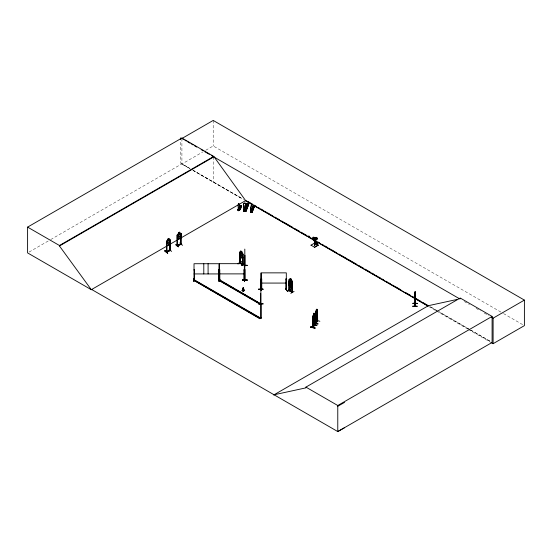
<?xml version="1.0" encoding="UTF-8"?>
<svg xmlns="http://www.w3.org/2000/svg" width="552" height="552" viewBox="0 0 552 552"><rect width="100%" height="100%" fill="white"/><g stroke="black" fill="none" stroke-linecap="round" stroke-linejoin="round"><path stroke-width="0.41" stroke-dasharray="2.76 2.07" d="M29.09 252.05L49.949 240.003M50.694 239.575L181.912 163.813L190.06 168.519M181.912 138.497L181.912 164.027L202.777 151.986M205.751 150.261L213.203 145.963L502.755 313.136M243.998 264.084L241.341 265.822L244.84 264.001M242.687 264.877L241.383 265.822M241.341 265.822L244.039 264.291M242.542 265.491L244.805 265.484M189.95 168.581L180.663 163.24L180.663 140.456M192.924 170.292L241.914 198.465L193.027 170.23M438.033 311.245L429.87 306.546L438.012 311.252M469.952 329.599L438.778 311.666L469.869 329.647M470.69 330.02L490.735 341.55M503.507 313.564L524.4 325.632M464.308 301.537L469.476 304.518M476.121 308.354L480.557 310.914M484.249 313.046L488.679 315.606M470.608 330.068L490.611 341.619M181.912 164.027L190.06 168.733M193.027 170.444L243.646 199.665M428.876 306.608L435.597 310.493M436.349 310.921L467.716 329.033M468.462 329.468L490.121 341.971M213.769 156.885L213.769 182.415M213.203 120.433L213.203 145.963"/><path stroke-width="0.83" d="M313.267 239.713A0.911 0.524 60 0 1 312.977 239.354L312.894 238.788L313.419 238.892M415.125 295.382L415.035 297.797L414.945 297.093M415.132 295.948L415.194 297.445L415.221 292.553M412.689 306.257C417.629 305.932 420.327 306.574 412.689 306.229M243.694 290.849L243.204 287.965L243.142 289.972L242.459 290.248L242.535 290.731C246.213 292.436 241.528 284.032 244.046 290.414M415.076 293.478L414.952 295.21M414.945 294.747L415.035 292.512M239.368 209.705L239.596 206.413M245.612 210.374L245.95 205.441A1.566 1.249 21.1 0 0 245.95 203.633A1.566 1.249 21.1 0 0 243.798 203.357A1.566 1.249 21.1 0 0 243.798 205.158L244.108 210.119M412.951 303.338L417.65 303.407L412.965 303.248M415.373 293.305L415.138 303.724M415.387 303.524L415.18 306.139M417.65 303.393L412.951 303.414M415.007 292.691L415.132 291.732L415.152 306.132M414.98 294.451L415.132 291.732L414.994 296.652M415.125 293.036L415.194 292.387M414.883 296.396L415.173 293.733M414.904 298.542L414.98 299.529L415.194 297.424M242.866 290.89L243.204 287.965M314.385 318.946C315.378 314.302 313.212 323.631 312.77 319.898M317.31 314.806L317.49 313.301L317.31 314.806L315.903 316.724L315.703 312.384L316.282 309.858C317.524 307.83 317.531 313.991 316.303 314.902L316.013 314.309M310.624 327.163C313.246 326.163 319.235 329.875 310.631 327.122M313.557 323.017C316.179 322.016 322.161 325.735 313.564 322.982M313.639 322.865L317.98 323.893M240.168 207.248L239.527 207.435L240.058 207.179M252.775 208.904L252.147 209.146M238.174 210.271L237.974 209.684L239.692 209.836L239.692 209.394L238.285 209.567L238.153 206.227A1.042 0.828 21.1 0 1 238.354 204.951L238.381 203.888L238.871 203.633M238.609 209.525L238.947 209.242L238.795 209.643M238.899 209.374L238.878 209.518M244.791 210.105L244.874 209.491L244.536 210.133M251.388 211.354L251.457 210.878L251.608 211.83M170.32 250.56L166.676 251.809M177.537 245.73L177.565 235.49L177.123 235.545L177.082 245.778L181.056 244.336L177.171 245.854L177.282 234.855L177.64 234.248L180.607 233.089L181.09 233.379L181.09 236.753L180.594 238.119L177.661 239.264M242.735 290.062L243.142 287.978M242.535 290.731L243.335 288.068L243.97 290.656M244.805 265.788L247.227 265.264L244.101 265.339M245.012 279.954L244.964 269.5M260.889 289.627L260.696 289.041M260.91 303.635L260.854 303.207M313.398 239.616L315.716 243.218A1.042 0.6 60 0 0 316.503 244.612A1.042 0.6 60 0 0 317.165 243.936A1.042 0.6 60 0 0 316.151 242.776L313.633 239.34L316.241 242.728A1.042 0.6 60 0 1 317.255 243.88A1.042 0.6 60 0 1 316.593 244.557A1.042 0.6 60 0 1 315.813 243.163M314.55 325.038L312.798 327.495L312.791 316.517L314.378 313.888L313.936 314.44L313.915 318.276L313.37 319.042L313.081 318.449M242.459 290.248L243.094 288.006M242.383 290.497L243.08 288.047M169.919 244.37L170.326 242.928L169.919 244.37L166.897 245.516L166.504 244.419L166.925 245.536M177.268 238.25L177.661 239.34L180.649 238.174L181.063 236.732M313.15 317.089L313.177 327.336L312.818 327.143L314.398 325.024M313.156 327.308L314.764 325.08L314.571 314.826L314.398 325.287L314.737 325.08M314.412 324.887L314.757 324.686L314.509 325.052M314.398 325.287L314.585 324.921M316.089 322.796C314.992 323.962 318.414 319.925 317.338 320.712M315.765 312.384L315.751 323.375L317.517 320.774M316.089 323.168L315.93 312.908M317.662 320.94L317.503 310.679L317.324 321.147L317.69 320.94L315.916 323.382L316.282 309.858M415.159 303.538L414.966 306.188L414.994 294.306M244.984 279.574L244.805 279.981L244.805 249.097M260.875 303.841L260.861 272.992M313.964 314.516L313.936 313.184L313.081 316.103L312.991 327.529M164.869 250.967L167.711 253.133L164.869 250.967L165.082 250.677L167.684 252.947L165.076 250.677M167.497 253.209L164.882 250.939M178.413 246.896C173.08 241.976 176.881 246.268 178.434 246.723M288.986 282.003L289.365 280.913L291.98 282.355L292.291 283.818M292.318 284.77L291.939 285.86L292.36 284.797M238.354 204.033L238.354 204.951M239.582 206.448A1.042 0.828 21.1 0 0 239.368 205.082L239.382 205.047M237.974 209.684L238.16 209.194L238.285 209.567M241.038 206.269L239.506 206.075C234.096 217.474 245.605 204.509 240.12 205.441M239.63 205.841L239.823 205.268L241.459 205.668M238.609 208.587L238.057 210.243L238.809 208.67M239.389 207.076L240.12 205.392L239.278 207.897M238.257 210.215L240.12 205.392M238.505 210.105L238.526 209.318L238.988 209.38L238.988 210.119M240.969 205.606L239.092 210.374L239.616 210.443L241.265 205.641M239.188 210.333L241.052 205.51M239.285 210.402L241.169 205.627M239.389 210.415L241.348 205.461M244.087 210.174L243.798 205.158M244.412 209.512C242.949 214.252 243.591 207.918 243.991 210.077L245.923 210.326L246.102 209.815L246.102 210.478L243.811 210.188L243.811 209.518M243.363 211.057L244.329 208.677M246.013 204.35C252.119 204.44 244.439 205.71 246.295 203.626L248.766 204.219L245.985 211.388L243.529 210.912L244.122 211.161M243.508 210.988L244.143 209.325M246.013 204.488L246.295 203.626M243.653 211.092L244.267 209.505M245.95 205.441L245.93 205.496A1.566 1.249 21.1 0 0 245.93 203.688A1.566 1.249 21.1 0 0 243.777 203.412A1.566 1.249 21.1 0 0 243.777 205.213M244.322 209.767L244.322 210.885L244.322 209.767L245.047 209.788L245.026 210.974L244.35 210.816M245.226 207.869L246.923 203.992M244.598 210.015L244.688 209.505M245.329 207.966L246.295 205.585L245.385 207.966M244.667 210.153L244.874 209.491L244.805 210.153M245.392 211.23L247.958 204.123M245.205 211.292L248.138 203.992L248.462 204.192M243.529 210.25L243.708 210.802L245.64 211.05L247.855 204.868M245.64 211.05L248.262 204.164M245.957 210.553L248.579 204.047L246.316 203.84M245.944 211.381L248.586 203.923M245.819 211.271L248.607 204.13M250.974 211.285L250.774 207.938L250.987 211.243L252.002 211.375L252.216 208.118A1.042 0.828 21.1 0 0 251.988 206.793L251.988 205.723M252.002 205.834L251.119 205.461L250.974 206.662A1.042 0.828 21.1 0 0 250.76 207.973M250.787 211.347L250.787 210.905L250.905 211.278L252.312 211.105L252.312 211.547L250.594 211.388L250.484 211.933L251.401 209.539M252.236 212.147L254.086 207.373L253.554 207.304L253.968 207.172L252.443 206.972L250.698 211.961M250.677 211.954L251.332 210.36M251.505 210.284L250.78 211.968L251.526 210.34M252.009 208.787L252.74 207.103L251.898 209.608M252.105 208.739L252.837 207.228M251.146 211.768L251.146 211.023L251.608 211.085L251.125 211.071M251.484 211.161L251.464 211.319M252.14 212.085C256.832 197.285 250.767 215.439 252.126 211.588M251.94 212.113L253.851 207.345M252.043 212.127L253.968 207.172M244.833 209.995L244.957 209.76M241.307 261.938L238.002 263.697M288.972 290.531L292.36 292.401L291.967 280.761M289.462 290.297L288.972 290.159L289.303 290.366M289.151 290.09L289.345 290.738L289.427 284.694M292.36 292.029L289.345 290.469L292.477 292.318L292.125 281.934L292.015 292.256L292.125 287.04M308.968 236.594C309.382 234.703 307.347 237.581 308.885 236.718M193.931 278.636L193.752 281.513M193.952 281.506L193.952 278.615M219.82 280.085L219.303 280.092L219.082 281.465M219.282 281.292L219.289 279.926M240.072 255.452L239.989 263.194L239.844 262.566M261.2 290.559L261.013 289.207M245.833 206.476L245.944 206.945L246.578 206.869M252.781 209.008L252.133 208.877M166.78 251.429L166.835 251.898L166.738 241.603L166.393 241.742L166.442 252.05L166.545 241.052L166.911 240.444L169.878 239.285L170.354 239.575L170.285 250.546L169.919 250.705L169.843 240.396L170.285 240.334L169.843 240.396M177.268 234.876L177.675 234.269M313.984 313.191L313.467 314.509L313.819 313.598M316.399 309.948L316.91 309.051L316.889 310.376M316.399 310.369L316.744 309.451M313.35 315.261L312.818 316.537M316.91 310.307L317.31 309.748L315.916 311.68M312.515 324.459L316.938 325.397L312.584 324.362M315.516 320.215L319.863 321.257M244.957 209.539L244.846 209.939M194.483 279.871L193.993 279.871M219.813 279.823L219.399 279.836M219.192 280.63L259.875 304.117L260.523 303.745L219.841 279.94L219.192 280.63L219.758 280.078M244.419 280.181L243.908 280.202L244.412 279.719M261.248 289.186L261.296 272.86L286.315 272.86L286.302 289.289L286.26 288.779C284.866 289.234 287.233 289.207 285.839 289.276M167.849 240.154L167.215 240.824L167.215 243.163L167.849 243.922L169.043 243.46L169.678 242.204L169.678 239.858L169.043 239.685L169.057 238.347L167.78 238.843L167.78 240.106M170.237 250.456L166.345 251.953L166.807 251.553M169.933 240.472L169.871 250.58M180.67 234.276L181.015 234.138L180.573 234.2L180.58 244.398M315.834 243.066L313.308 239.672L313.722 239.292M317.462 320.512L317.559 320.767M312.998 326.894L313.053 327.508M317.531 321.133L317.262 309.734M252.699 209.105L252.285 209.146M239.382 210.409L239.506 209.877M252.319 207.152L254.079 207.379M252.74 207.103L252.347 207.166M250.477 211.927L252.243 212.147M241.783 251.629L242.328 253.623L242.328 255.969L241.783 256.659L240.769 256.073L240.223 254.755L240.223 252.409L240.769 252.216L239.644 252.057L239.658 263.014L241.928 264.311M289.027 290.58L289.027 279.588L289.379 279.333L292.284 281.444L292.325 287.164L291.932 287.44L292.284 287.123M289.027 279.588L290.173 279.816L290.138 278.498L290.138 279.754M193.98 279.767L194.497 279.961M194.435 279.871L194.401 280.257L194.449 269.921L194.028 269.928L194.449 269.921M193.993 280.243L194.028 263.718L219.04 263.718L219.04 280.23C217.536 280.223 219.868 279.636 218.599 279.747M218.62 269.928L219.04 270.018L218.62 269.928L218.62 280.23L219.089 280.14L219.137 281.341M219.027 279.871L219.027 280.243M244.35 279.823L244.315 280.209L244.363 263.67L219.351 263.67L219.303 280.181L219.82 279.712M261.344 288.793L261.745 288.924L261.344 288.917M285.936 288.799L286.364 288.813M285.888 289.186L285.888 278.974L286.315 279.064L285.888 278.974M291.946 282.376L289.331 280.933M289.393 285.95L288.951 285.349L288.951 281.975M290.062 286.405L290.062 287.661L291.208 288.254L291.732 284.48L291.173 283.169L291.173 280.83L290.138 280.257L290.138 282.596M289.117 280.271L289.117 281.968M291.214 279.133L290.104 278.518M291.249 280.368L291.732 281.134L291.732 283.48L291.173 284.176L291.532 286.778L290.842 284.956C292.277 284.156 291.139 282.872 290.6 284.549L289.641 282.796L290.38 284.694C288.889 285.384 290.214 286.785 290.621 285.122L291.18 286.536L290.138 285.943L289.586 279.947L290.138 279.836M288.993 282.976L289.331 284.418L291.98 285.839M292.436 282.106L292.015 282.003M289.331 284.418L291.953 285.784M290.649 289.517L287.219 291.366L290.462 289.414M290.794 293.347L294.085 291.394M166.352 251.602L169.892 250.435L166.504 251.664M177.447 245.233C186.583 242.362 173.845 246.261 177.537 245.357M169.871 250.208L169.802 250.622M170.195 250.097C169.319 250.518 170.851 249.808 170.126 250.463M180.994 244.005L180.538 244.053L180.904 243.894M312.95 238.657L312.128 238.188L312.95 238.657L313.308 239.672M312.95 239.244L312.225 238.712M251.395 210.94L251.429 211.209M313.984 239.582L315.137 238.906L316.586 238.947L313.86 239.672M91.715 289.503L91.356 289.717L27.6 252.906L27.6 227.113L181.912 138.021L213.769 156.409L245.626 200.597L428.021 305.905M181.912 138.021L181.912 138.497L213.203 120.433L524.4 300.102L524.4 325.632L493.108 343.696L490.873 342.399M27.6 227.113L59.457 245.502L213.769 156.409M344.531 427.717L337.776 431.567L91.673 289.483L91.308 289.69L59.457 245.978L213.769 156.885M91.308 289.69L245.985 200.39M240.023 251.788L242.942 253.92L242.908 264.028M239.885 263.173L240.072 252.899M242.535 307.988L260.42 318.318L260.42 303.552L261.337 303.552L261.337 318.318L259.778 318.69L193.448 280.071L194.09 279.698L260.42 317.993L261.337 317.993M193.448 280.395L194.007 279.747M242.604 263.856L242.721 254.424L243.018 263.959M243.018 254.596L242.604 254.493M239.975 256.873L242.569 258.329L242.942 257.294L242.535 258.35L239.975 256.873L239.678 255.41L240.017 256.852M239.796 262.566L239.989 262.821M238.022 263.904L241.341 261.779L238.022 263.697M313.405 239.92L313.177 237.181L313.57 238.954L313.57 238.05L314.812 238.188L314.812 239.092L314.074 238.664M314.398 237.574L315.64 237.705L314.398 237.574L314.398 238.478M313.343 238.768L313.667 239.471L313.343 238.768L315.806 237.967A1.042 0.6 60 0 1 316.593 237.477A1.042 0.6 60 0 1 317.255 238.919A1.042 0.6 60 0 1 316.241 238.906L313.667 239.471M314.812 238.188L314.302 238.478L314.302 239.382L315.64 238.609M315.834 238.091L315.716 238.015A1.042 0.6 60 0 1 316.503 237.532A1.042 0.6 60 0 1 317.165 238.968A1.042 0.6 60 0 1 316.151 238.954L316.158 238.795M310.99 245.191L314.585 243.059L318.18 245.136L314.585 247.261L310.99 245.136M318.18 245.136L314.585 247.261M244.688 290.421L243.273 291.339L241.748 290.49L243.163 289.607M219.192 280.312L259.875 303.8L260.523 303.427M193.448 280.071L259.778 318.366L260.42 317.993M273.709 394.997L428.386 305.691L456.883 299.494M274.068 394.783L305.925 387.856L305.925 387.118L460.237 298.025L492.094 316.413L492.094 342.475L337.776 431.567L337.776 405.506L492.094 316.413M460.237 298.763L459.878 298.977L211.547 155.602M491.632 317.31L493.108 318.166L524.4 300.102M337.776 406.251L344.531 402.401M260.696 303.234L260.696 303.883L260.696 293.395M245.916 206.517L246.792 206.627M178.51 232.647C181.718 231.743 177.254 232.247 178.537 233.931M177.565 235.49L177.123 235.545M166.835 241.686L166.393 241.742M169.16 249.269L171.596 251.401M182.546 245.336L179.724 242.97M170.271 250.215L169.919 250.332M314.198 239.672L316.586 238.947L313.86 239.616M233.889 288.372L219.399 280.195M180.904 244.267L180.925 234.062M177.475 235.407L177.606 245.681M252.85 207.221L252.443 206.972M245.695 211.354L245.64 210.519M292.415 292.284L289.117 290.483L289.117 285.377M239.74 262.918L239.658 252.788L239.954 252.961M244.964 255.3L244.971 265.788M244.101 265.422L247.227 265.402M219.772 269.873L219.351 269.88L219.772 269.873L219.841 280.257M243.943 269.88L244.363 269.969L243.943 269.88L243.943 280.092M261.717 278.967L261.296 278.967L261.717 278.967L261.772 289.007M260.696 279.195L260.703 289.683M242.542 280.133L247.234 280.099L242.542 280.14L242.542 279.781L247.234 280.126M242.542 279.995L247.234 279.967M244.405 279.243L244.432 281.492L244.646 279.429M286.343 287.875L286.64 290.58L286.378 287.682M258.433 289.179L263.125 289.158L258.433 289.393M258.433 289.241L263.125 289.303M258.433 303.697L263.125 303.697M314.398 239.168L314.861 239.168M314.398 245.074L314.861 245.074M194.028 273.93L219.04 273.93M219.351 273.882L244.363 273.882M261.296 283.072L286.315 283.072M260.42 303.876L261.337 303.876M414.952 298.584L414.918 299.522M246.316 206.917L245.944 206.834M290.6 289.469L287.406 291.263M245.826 204.84L248.117 205.268L245.826 204.971M245.543 205.565L247.834 205.993L245.543 205.696M245.295 206.213L247.579 206.641L245.295 206.344M239.63 205.751L241.162 205.944M245.012 206.938L247.303 207.366L245.012 207.069M251.94 208.27L253.471 208.463M239.154 206.986L240.679 207.276L239.154 207.076M251.774 208.697L253.299 208.897M238.968 207.476L240.493 207.759L238.968 207.559M315.433 239.009L316.586 239.209M317.441 309.92L317.476 313.322M314.516 314.067L314.543 325.321M315.703 315.758L315.903 316.724M316.848 325.328L312.494 324.514M238.857 203.674L239.368 205.082M194.497 280.133L194.028 280.23M260.675 289.303L260.703 289.655M313.405 238.616L313.405 237.312L315.088 238.078M239.823 262.945L242.045 264.242M244.771 265.395L244.805 265.76M291.953 280.795L291.208 280.388L291.249 279.112M291.173 283.176L290.138 282.596L289.579 283.293L290.138 287.62L291.173 288.192M291.967 287.413L288.986 285.329M181.912 138.497L183.395 139.352M184.879 140.208L186.362 141.064M187.839 141.919L190.06 143.203M191.544 144.058L193.027 144.914M194.511 145.769L196.733 147.053M201.176 149.62L203.398 150.903M204.882 151.759L209.325 154.319M313.57 238.05L315.137 238.906L315.137 238.002M312.694 238.774L313.426 239.699M247.475 201.245L252.685 204.254M254.175 205.116L256.411 206.407M257.894 207.262L259.385 208.125M260.875 208.98L263.111 210.271M264.601 211.133L266.085 211.996M267.575 212.851L269.811 214.142M271.301 215.004L272.785 215.86M275.02 217.15L276.511 218.012M278.001 218.868L279.484 219.73M281.72 221.021L283.21 221.876M284.701 222.739L292.891 227.465M295.12 228.756L299.591 231.336M301.075 232.192L306.291 235.2M307.774 236.063L310.01 237.353M311.5 238.209L312.991 239.071M315.22 240.362L316.71 241.217M318.2 242.08L319.691 242.942M321.919 244.225L323.41 245.088M324.9 245.95L327.136 247.241M328.626 248.096L330.11 248.959M331.6 249.814L333.836 251.105M335.326 251.967L336.81 252.823M339.045 254.113L340.536 254.976M342.026 255.831L347.236 258.84M348.726 259.702L356.916 264.429M358.4 265.291L363.616 268.3M365.1 269.155L370.316 272.17M371.8 273.026L374.035 274.316M375.526 275.179L377.016 276.034M378.506 276.897L380.735 278.187M382.226 279.043L383.716 279.905M385.945 281.196L387.435 282.051M388.925 282.914L390.416 283.769M392.651 285.06L394.135 285.922M395.625 286.778L400.835 289.793M406.051 292.801L410.515 295.375M412.006 296.238L420.941 301.392M422.425 302.255L427.641 305.263M245.136 200.528L307.133 236.318M309.375 237.615L311.611 238.906M314.599 240.631L428.131 306.181M318.18 245.191L314.585 243.059M242.045 263.98L239.989 262.931L241.928 264.049M235.373 289.227L240.548 292.215M242.031 293.071L259.778 303.324M194.835 280.45L230.612 301.102M232.102 301.965L241.045 307.126M305.925 387.118L337.776 405.506M314.329 237.643L313.177 237.181L313.991 238.505M313.405 237.312L314.329 237.905M219.351 279.809L219.827 279.912M181.09 233.379L181.008 244.391M245.854 206.883L246.144 206.324L246.82 206.71M242.866 253.934L241.852 252.844L241.852 251.588L240.727 250.981L240.769 252.298M244.757 279.553L244.784 279.947M312.791 319.87L313.018 320.878M243.273 287.971L243.466 289.338M243.225 288.116L243.287 290.932M261.241 289.02L261.262 290.587M219.089 279.974L219.103 281.541M312.218 238.133L312.135 238.768M263.125 304.014L258.433 304.028M493.108 318.166L493.108 343.696M315.737 322.941L315.737 323.313M314.902 237.284L314.902 238.188M314.861 238.906L314.861 245.336L314.398 245.336L314.398 238.906M291.139 286.957L291.139 288.213M289.427 280.437L289.427 282.141M289.31 280.506L289.345 290.738M252.002 211.575L252.002 211.927L250.718 211.409M242.721 254.424L242.721 263.787M240.803 251.022L240.803 252.278M239.382 209.863L239.382 210.215L238.091 210.05L238.16 209.194M208.09 263.718L208.09 273.93M203.792 263.718L203.792 273.93M180.663 137.924L180.663 139.615M180.573 234.2L180.538 244.426M179.786 232.15L179.773 233.489L180.407 233.662L180.407 236.008L179.773 237.263L178.586 237.726L177.944 236.967L178.551 232.675M177.309 234.876L177.309 238.222M170.195 240.258L170.271 250.587M166.738 241.603L166.821 251.933M59.457 245.502L59.457 245.978M312.784 238.719A0.911 0.524 60 0 1 313.426 238.34A0.911 0.524 60 0 1 314.074 239.451A0.911 0.524 60 0 1 313.432 239.83M309.01 236.967C309.693 238.388 310.072 235.014 309.01 236.967M310.714 326.984L315.068 328.047L310.714 326.984M313.915 314.923L313.37 315.696L313.37 318.042L313.915 317.269L313.915 314.923M316.841 310.783L316.303 311.549L316.303 313.895L316.841 313.129L316.841 310.783M179.559 232.53L178.793 233.248L179.559 232.53M179.773 233.91L178.586 234.372L178.586 236.718L179.773 236.256L179.773 233.91M168.829 238.726L168.063 239.444L168.829 238.726M169.043 240.106L167.849 240.568L167.849 242.914L169.043 242.452L169.043 240.106M253.782 207.655L252.257 207.462L253.782 207.655M253.658 207.98L252.126 207.78L253.658 207.98M240.844 206.758L239.32 206.558L240.844 206.758M290.987 279.257L290.324 278.891L290.987 279.678L290.987 279.257M291.173 284.176L290.138 283.604L291.173 284.17M290.987 287.461L290.317 287.095L290.987 287.882L290.987 287.461M241.597 251.74L240.948 251.36L241.597 252.154L241.597 251.74M241.783 253.306L240.769 252.719L240.769 255.065L241.783 255.652L241.783 253.306M312.556 238.85A0.911 0.524 60 0 0 313.522 240.051A0.911 0.524 60 0 0 313.515 238.754A0.911 0.524 60 0 0 312.556 238.85"/></g></svg>
